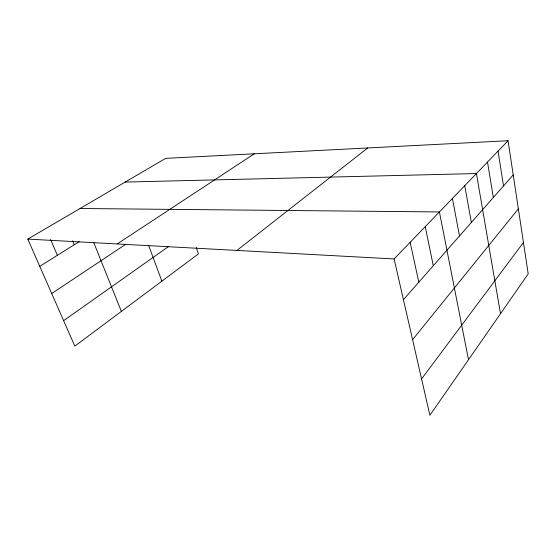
<?xml version="1.0" encoding="UTF-8"?>
<svg xmlns="http://www.w3.org/2000/svg" width="556" height="556" viewBox="0 0 556 556"><rect width="100%" height="100%" fill="white"/><g stroke="black" fill="none" stroke-linecap="round" stroke-linejoin="round"><path stroke-width="0.83" d="M421.573 378.942L523.446 242.465M412.587 339.688L518.359 208.827M403.434 299.67L513.23 174.897M394.114 258.95L508.059 140.731L528.2 273.893L429.885 415.269L394.114 258.95L27.8 239.101L74.824 346.145L198.422 253.904L196.192 247.399M236.946 250.436L367.711 147.959M63.627 320.652L168.774 246.371M51.708 293.526L125.753 244.272M117.198 243.945L254.287 153.797M39.761 266.324L79.216 241.665M27.8 239.101L165.653 158.363L508.059 140.731M125.163 182.076L476.422 173.555L500.497 313.723M80.043 208.5L439.421 211.94L468.499 359.739M50.638 239.532L57.365 255.322M72.614 240.748L74.275 244.758M93.637 242.346L121.382 311.402M148.751 245.745L161.872 281.183M410.147 242.312L418.814 282.191M425.222 226.674L433.298 265.733M452.431 198.443L459.485 235.973M464.747 185.669L471.356 222.483M487.501 162.06L493.332 197.505M498.037 151.135L503.521 185.926"/></g></svg>
